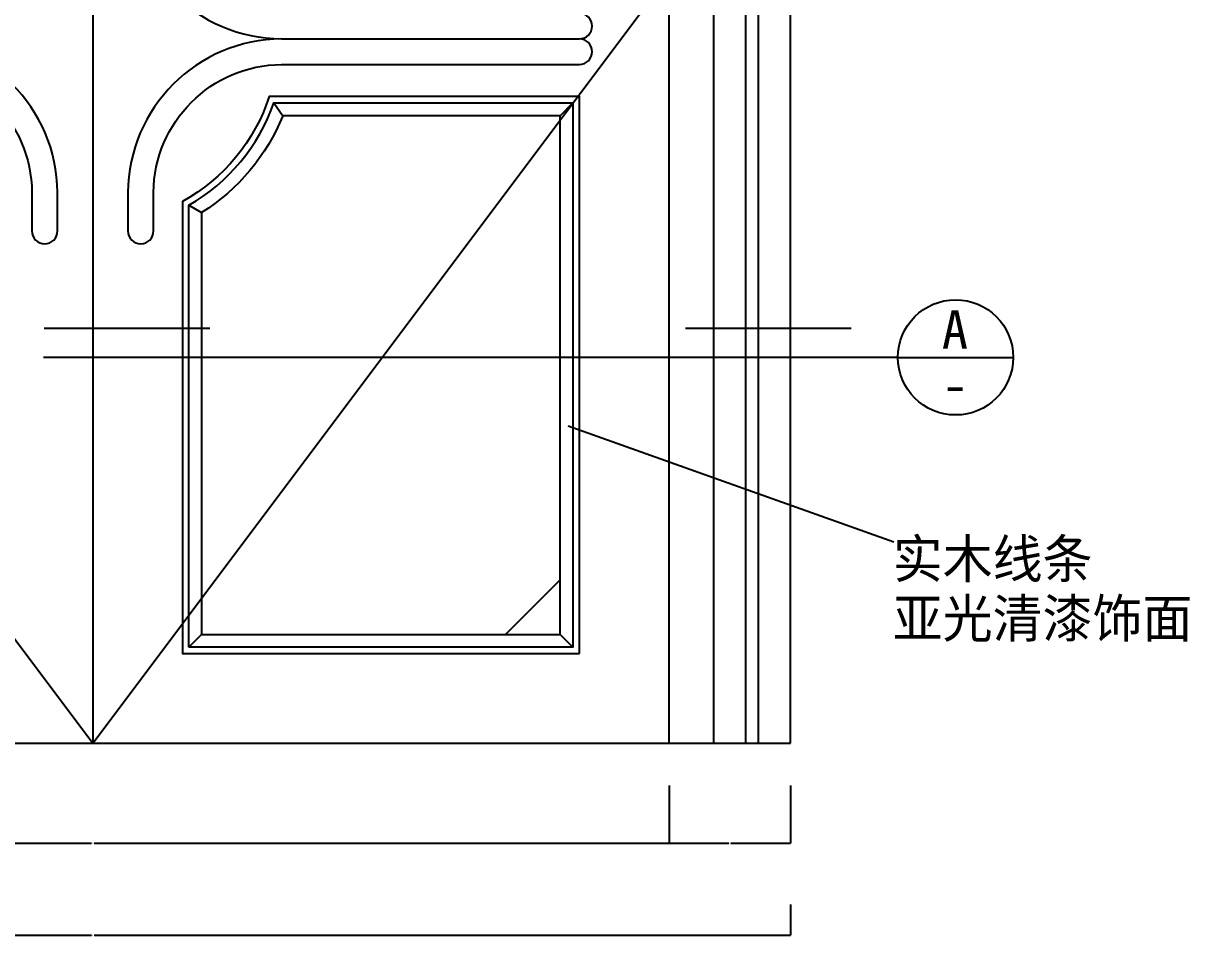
# Model space of a CAD drawing. Header units: metres. Extents: x 0 to 5399, y 0 to 6892.
# Drawn here: x 1484 to 3306, y 3338 to 4763 of the extents above; entities that cross this region are included whole.
import ezdxf

# ---------------------------------------------------------------- set-up
doc = ezdxf.new("R2010")
doc.units = ezdxf.units.M
for name, color, linetype in [('2', 2, 'Continuous'), ('3', 3, 'Continuous'), ('4', 4, 'Continuous'), ('7', 7, 'Continuous'), ('BH', 3, 'Continuous'), ('DIM', 3, 'Continuous'), ('TEXT', 3, 'Continuous')]:
    doc.layers.add(name, color=color, linetype=linetype)
doc.dimstyles.get("Standard").update_dxf_attribs({"dimtxt": 2.5, "dimasz": 2.5, "dimexe": 1.25, "dimexo": 0.625, "dimtad": 1, "dimcen": 2.5, "dimazin": 3, "dimtfac": 1, "dimtmove": 0, "dimatfit": 3})

# ---------------------------------------------------------------- blocks, each defined once
blk = doc.blocks.new('*D18')
for p, q in [((502.59, 3386.95), (502.59, 3338.85)), ((2682.59, 3386.95), (2682.59, 3338.85)), ((502.84, 3338.85), (1590.59, 3338.85)), ((1594.59, 3338.85), (2682.34, 3338.85))]:
    blk.add_line(p, q)
at = {"layer": 'Defpoints'}
for p in [(502.59, 3386.95), (2682.59, 3386.95), (502.59, 3338.85)]:
    blk.add_point(p, dxfattribs=at)
at = {"layer": 'DIM', "insert": (1592.59, 3338.85), "char_height": 1, "attachment_point": 5}
blk.add_mtext('2180', dxfattribs=at)
blk = doc.blocks.new('*D19')
for p, q in [((692.59, 3572.99), (692.59, 3482.71)), ((2492.59, 3572.99), (2492.59, 3482.71)), ((692.84, 3482.71), (1590.59, 3482.71)), ((1594.59, 3482.71), (2492.34, 3482.71))]:
    blk.add_line(p, q)
at = {"layer": 'Defpoints'}
for p in [(692.59, 3572.99), (2492.59, 3572.99), (692.59, 3482.71)]:
    blk.add_point(p, dxfattribs=at)
at = {"layer": 'DIM', "insert": (1592.59, 3482.71), "char_height": 1, "attachment_point": 5}
blk.add_mtext('1800', dxfattribs=at)
blk = doc.blocks.new('*D25')
for p, q in [((2492.59, 3572.99), (2492.59, 3482.71)), ((2682.59, 3572.99), (2682.59, 3482.71)), ((2492.84, 3482.71), (2586.09, 3482.71)), ((2589.09, 3482.71), (2682.34, 3482.71))]:
    blk.add_line(p, q)
at = {"layer": 'Defpoints'}
for p in [(2492.59, 3572.99), (2682.59, 3572.99), (2492.59, 3482.71)]:
    blk.add_point(p, dxfattribs=at)
at = {"layer": 'DIM', "insert": (2587.59, 3482.71), "char_height": 1, "attachment_point": 5}
blk.add_mtext('190', dxfattribs=at)

msp = doc.modelspace()

# ---------------------------------------------------------------- hatches: boundary and pattern name
at = {"layer": 'BH'}
h = msp.add_hatch(dxfattribs=at)
h.set_pattern_fill('AR-RROOF,_I', scale=350)
h.set_pattern_definition([(45, (0, 0), (-785.77, 785.77), [])])
h.paths.add_polyline_path([(1062.31, 5331.76), (1422.59, 5812.14), (1422.59, 5868.8), (1062.31, 5868.8)])
h.paths.add_polyline_path([(1422.59, 5812.14), (1062.31, 5331.76), (1062.31, 4858.8), (1295.94, 4858.8, -0.16), (1422.59, 5009.91)])
h.paths.add_polyline_path([(1062.31, 5868.8), (862.59, 5868.8), (862.59, 5065.47), (1062.31, 5331.76)])
h.paths.add_polyline_path([(1062.31, 5331.76), (862.59, 5065.47), (862.59, 4858.8), (1062.31, 4858.8)])
h.paths.add_polyline_path([(1062.31, 4345.84), (1062.31, 4618.8), (862.59, 4618.8), (862.59, 4612.14)])
h.paths.add_polyline_path([(1295.94, 4618.8), (1062.31, 4618.8), (1062.31, 4345.84), (1422.59, 3865.47), (1422.59, 4467.7, -0.16)])
h.paths.add_polyline_path([(1062.31, 4345.84), (862.59, 4612.14), (862.59, 3808.8), (1062.31, 3808.8)])
h.paths.add_polyline_path([(1062.31, 3808.8), (1422.59, 3808.8), (1422.59, 3865.47), (1062.31, 4345.84)])
h.paths.add_polyline_path([(1762.59, 4467.7), (1762.59, 3865.47), (2322.59, 4612.14), (2322.59, 4618.8), (1889.23, 4618.8, -0.16)])
h.paths.add_polyline_path([(1762.59, 3865.47), (1762.59, 3808.8), (2322.59, 3808.8), (2322.59, 4612.14)])
h.paths.add_polyline_path([(1762.59, 5196.13), (1762.59, 5009.91, -0.16), (1889.23, 4858.8), (2322.59, 4858.8), (2322.59, 5065.47), (2224.59, 5196.13)])
h.paths.add_polyline_path([(1762.59, 5812.14), (1762.59, 5196.13), (2224.59, 5196.13)])
h.paths.add_polyline_path([(2224.59, 5196.13), (2322.59, 5196.13), (2322.59, 5868.8), (1762.59, 5868.8), (1762.59, 5812.14)])

# ---------------------------------------------------------------- linework, layer by layer
at = {"layer": '2'}
msp.add_line((502.59, 3638.8), (2682.59, 3638.8), dxfattribs=at)
at = {"layer": '3'}
for p, q in [((692.59, 4838.8), (1592.59, 3638.8)), ((1592.59, 3638.8), (2492.59, 4838.8)), ((1887.59, 4738.8), (2352.59, 4738.8)), ((2850.14, 4241.37), (1515.77, 4241.37))]:
    msp.add_line(p, q, dxfattribs=at)
for points in [[(2632.59, 3638.8), (2632.59, 6178.8), (552.59, 6178.8), (552.59, 3638.8)], [(2612.59, 3638.8), (2612.59, 6158.8), (572.59, 6158.8), (572.59, 3638.8)], [(1516.48, 4286.97), (1775.26, 4286.97)], [(2518.31, 4286.97), (2777.09, 4286.97)], [(2850.14, 4241.37), (3030.14, 4241.37)]]:
    msp.add_lwpolyline(points, dxfattribs=at)
msp.add_lwpolyline([(1742.59, 3788.8), (1742.59, 4479, 0.18), (1875.43, 4638.8), (2342.59, 4638.8), (2342.59, 3788.8)], format="xyb", close=True, dxfattribs=at)
msp.add_circle((2940.14, 4241.37), 90, dxfattribs=at)
at = {"layer": '4'}
for p, q in [((1592.59, 6038.8), (1592.59, 3638.8)), ((1887.59, 4738.8), (2352.59, 4738.8))]:
    msp.add_line(p, q, dxfattribs=at)
for points in [[(2682.59, 3638.8), (2682.59, 6228.8), (502.59, 6228.8), (502.59, 3638.8)], [(2492.59, 3638.8), (2492.59, 6038.8), (692.59, 6038.8), (692.59, 3638.8)]]:
    msp.add_lwpolyline(points, dxfattribs=at)
for points in [[(1297.59, 4698.8, -0.41), (1497.59, 4498.8), (1497.59, 4438.8, 1), (1537.59, 4438.8), (1537.59, 4498.8, 0.41), (1297.59, 4738.8), (832.59, 4738.8), (1297.59, 4738.8, 0.41), (1537.59, 4978.8), (1537.59, 5038.8, 1), (1497.59, 5038.8), (1497.59, 4978.8, -0.41), (1297.59, 4778.8), (832.59, 4778.8, 1), (832.59, 4738.8, 1), (832.59, 4698.8)], [(1647.59, 4438.8, 1), (1687.59, 4438.8), (1687.59, 4498.8, -0.41), (1887.59, 4698.8), (2352.59, 4698.8, 1), (2352.59, 4738.8, 1), (2352.59, 4778.8), (1887.59, 4778.8, -0.41), (1687.59, 4978.8), (1687.59, 5038.8, 1), (1647.59, 5038.8), (1647.59, 4978.8, 0.41), (1887.59, 4738.8, 0.41), (1647.59, 4498.8)]]:
    msp.add_lwpolyline(points, format="xyb", close=True, dxfattribs=at)
at = {"layer": '7'}
for p, q in [((1875.43, 4638.8), (1889.23, 4618.8)), ((2342.59, 4638.8), (2322.59, 4618.8)), ((2342.59, 4638.8), (2342.59, 4638.8)), ((1742.59, 4479), (1762.59, 4467.7)), ((1762.59, 3808.8), (1742.59, 3788.8)), ((2322.59, 3808.8), (2342.59, 3788.8))]:
    msp.add_line(p, q, dxfattribs=at)
msp.add_lwpolyline([(2562.59, 3638.8), (2562.59, 6108.8), (622.59, 6108.8), (622.59, 3638.8)], dxfattribs=at)
for points in [[(2352.59, 3778.8), (2352.59, 4648.8), (1868.27, 4648.8, -0.19), (1732.59, 4484.84), (1732.59, 3778.8)], [(2322.59, 3808.8), (2322.59, 4618.8), (1889.23, 4618.8, -0.16), (1762.59, 4467.7), (1762.59, 3808.8)]]:
    msp.add_lwpolyline(points, format="xyb", close=True, dxfattribs=at)

# ---------------------------------------------------------------- texts
at = {"layer": '3'}
for s, p in [('A', (2918.75, 4254.97)), ('-', (2919.06, 4168.71)), ('实木线条', (2842.06, 3896.78)), ('亚光清漆饰面', (2842.06, 3803.73))]:
    msp.add_text(s, height=60, dxfattribs=at).set_placement(p)

# ---------------------------------------------------------------- dimensions: what is measured, and where the dimension line sits
at = {"layer": 'DIM'}
for base, p1, p2, picture, middle in [((692.59, 3482.71), (692.59, 3572.99), (2492.59, 3572.99), '*D19', (1592.59, 3482.71)), ((2492.59, 3482.71), (2492.59, 3572.99), (2682.59, 3572.99), '*D25', (2587.59, 3482.71)), ((502.59, 3338.85), (502.59, 3386.95), (2682.59, 3386.95), '*D18', (1592.59, 3338.85))]:
    dim = msp.add_linear_dim(base=base, p1=p1, p2=p2, dimstyle='Standard', dxfattribs=at)
    dim.commit()
    dim.dimension.update_dxf_attribs({"geometry": picture, "text_midpoint": middle})

# ---------------------------------------------------------------- leaders
at = {"layer": 'TEXT'}
msp.add_leader([(2335.14, 4134.68), (2843.61, 3953.24)], dimstyle='Standard', dxfattribs=at)

doc.saveas('drawing.dxf')
